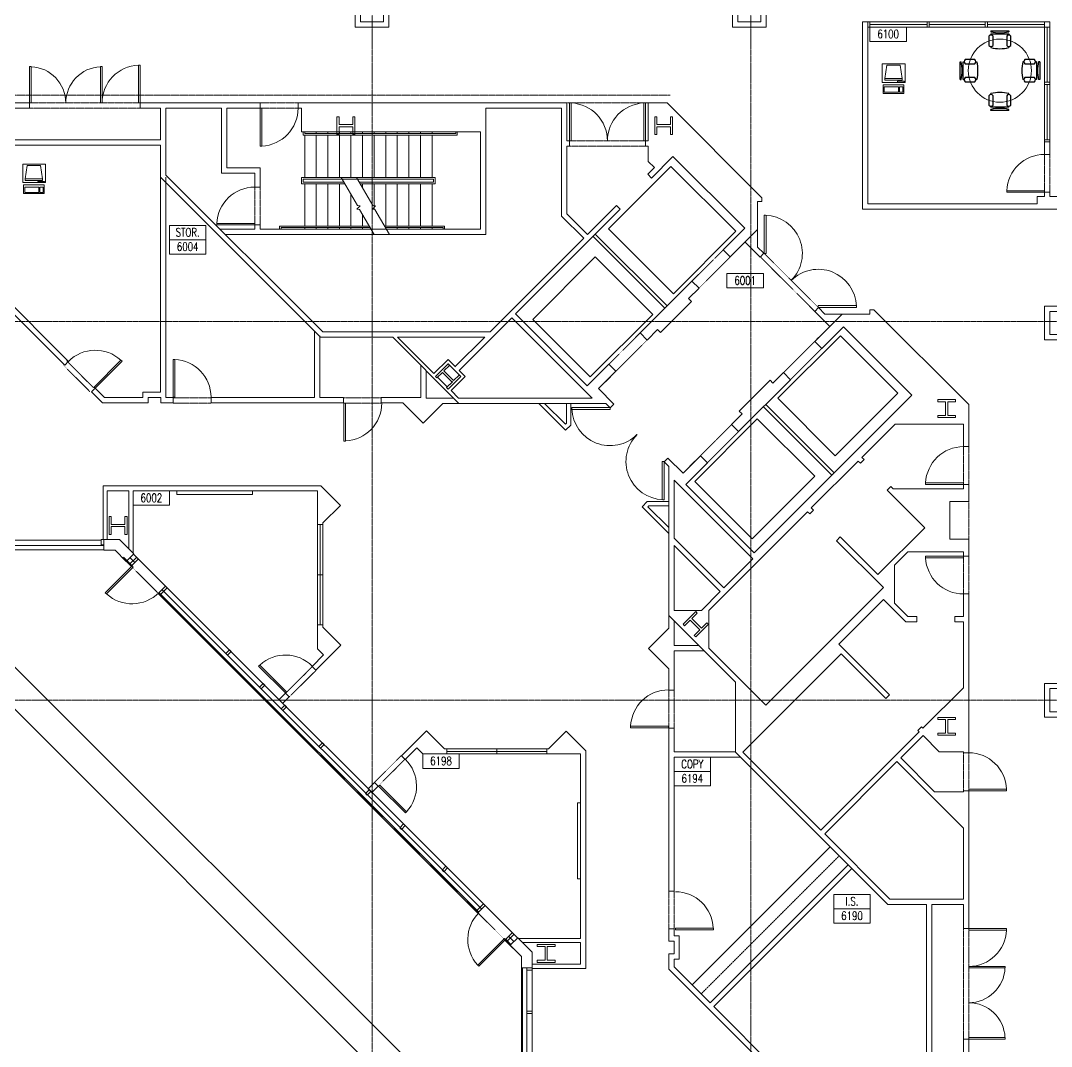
# Model space of a CAD drawing. Header units: inches. Extents: x 736 to 3540, y 736 to 3540.
# Drawn here: x 1970 to 2950, y 1975 to 2950 of the extents above; entities that cross this region are included whole.
import ezdxf
from ezdxf.enums import TextEntityAlignment as Align

# ---------------------------------------------------------------- set-up
doc = ezdxf.new("R2010")
doc.units = ezdxf.units.IN
doc.header["$MEASUREMENT"] = 0
for name, pattern in [('CENTER', [2, 1.25, -0.25, 0.25, -0.25]), ('HIDDEN', [0.375, 0.25, -0.125]), ('HIDDEN2', [0.1875, 0.125, -0.0625])]:
    doc.linetypes.add(name, pattern=pattern)
doc.layers.get('0').update_dxf_attribs({"linetype": 'CONTINUOUS', "lineweight": 18})
for name, color, linetype, lineweight in [('A-FURNITURE-CHAIR', 4, 'CONTINUOUS', 25), ('BUILDING SHELL', 151, 'CONTINUOUS', 18), ('CASEWORK', 4, 'CONTINUOUS', 18), ('CHAIRS', 4, 'CONTINUOUS', 18), ('COLUMNS', 8, 'CONTINUOUS', 18), ('CORE', 8, 'CONTINUOUS', 18), ('CPU', 6, 'CONTINUOUS', 18), ('DOORS', 3, 'CONTINUOUS', 18), ('ELEVATORS', 8, 'CONTINUOUS', 18), ('FURNITURE', 3, 'CONTINUOUS', 18), ('GRIDLN', 9, 'CENTER', 18), ('HEADERS', 5, 'HIDDEN2', 18), ('IDOORE', 2, 'CONTINUOUS', 18), ('IWALLE', 3, 'CONTINUOUS', 18), ('ROOM NUMBERS', 21, 'CONTINUOUS', 18), ('STAIRS', 8, 'CONTINUOUS', 18), ('WALLS', 6, 'CONTINUOUS', 18), ('WINDOWS', 8, 'CONTINUOUS', 18), ('WINDOWS-MULLIONS', 8, 'CONTINUOUS', 18)]:
    doc.layers.add(name, color=color, linetype=linetype, lineweight=lineweight)
doc.styles.add('ATTR', font='romans.shx', dxfattribs={"width": 0.8, "height": 2.52})
doc.styles.add('ROMANS', font='romans', dxfattribs={"width": 0.75, "height": 8})

# ---------------------------------------------------------------- blocks, each defined once
blk = doc.blocks.new('DOOR')
for p, q in [((23.430248, -26.001126), (23.430248, -62.225809)), ((25.177282, -26.001126), (23.430248, -26.001126)), ((25.177282, -62.225809), (25.177282, -26.001126)), ((23.902282, -62.225809), (25.177282, -62.225809))]:
    blk.add_line(p, q)
blk.add_arc((25.177282, -26.001126), 36.224684, 135, 267.984193)
blk = doc.blocks.new('DR-36')
for p, q in [((0, 36), (0, 0)), ((0, 36), (1.5, 36)), ((1.5, 36), (1.5, 0)), ((0, 0), (1.5, 0))]:
    blk.add_line(p, q)
blk.add_arc((0, 0), 36, 0, 87.61406)
blk = doc.blocks.new('DR-69P')
for points in [[(1.5, 0), (0, 0), (0, 34.5), (1.5, 34.5)], [(67.5, 0), (69, 0), (69, 34.5), (67.5, 34.5)]]:
    blk.add_lwpolyline(points, close=True)
for centre, start, end in [((0, 0), 0, 87.51045), ((69, 0), 92.48955, 180)]:
    blk.add_arc(centre, 34.5, start, end)
blk = doc.blocks.new('DR-72P')
for points in [[(1.5, 0), (0, 0), (0, 36), (1.5, 36)], [(70.5, 0), (72, 0), (72, 36), (70.5, 36)]]:
    blk.add_lwpolyline(points, close=True)
for centre, start, end in [((0, 0), 0, 87.61406), ((72, 0), 92.38594, 180)]:
    blk.add_arc(centre, 36, start, end)
blk = doc.blocks.new('RMNUM')
at = {"lineweight": -2}
blk.add_lwpolyline([(-16.33354, 6.674702), (18.388073, 6.674702), (18.388073, -6.982766), (-16.33354, -6.982766), (-16.33354, 6.674702)], dxfattribs=at)
at = {"lineweight": -2, "style": 'ROMANS', "width": 0.75}
blk.add_attdef('NUMBER', text='', height=8, dxfattribs=at).set_placement((1.027267, 0.114097), align=Align.MIDDLE_CENTER)
blk = doc.blocks.new('RECTANG')
for p, q in [((1, 1), (0, 1)), ((0, 1), (0, 0)), ((1, 0), (1, 1)), ((0, 0), (1, 0))]:
    blk.add_line(p, q)
blk = doc.blocks.new('IBMAT', base_point=(61, 306))
for p, q in [((75, 307), (75, 306)), ((81, 307), (75, 307)), ((81, 306), (81, 307))]:
    blk.add_line(p, q)
at = {"xscale": 21, "yscale": 17, "zscale": 21}
blk.add_blockref('RECTANG', (61, 306), dxfattribs=at)
blk = doc.blocks.new('KEYBOARD', base_point=(60, 294))
for p, xscale, yscale, zscale in [((60, 294), 19, 8, 19), ((61, 295), 13, 5, 13), ((75, 295), 3, 5, 3)]:
    blk.add_blockref('RECTANG', p, dxfattribs=dict(xscale=xscale, yscale=yscale, zscale=zscale))
blk = doc.blocks.new('COMPUTER')
for p, q in [((-6.64, 16.23), (-8.5, 3.5)), ((6.08, 16.23), (-6.64, 16.23)), ((8, 3.5), (6.08, 16.23)), ((-8.5, 3.5), (-8.5, 2.04)), ((8, 3.5), (-8.5, 3.5)), ((-8.5, 2.04), (8, 2.04)), ((8, 2.04), (8, 3.5))]:
    blk.add_line(p, q)
at = {"xscale": 1.033846153846154, "yscale": 1.033846153846154, "zscale": 1.033846153846154}
for name, p in [('IBMAT', (-10.86, 0)), ('KEYBOARD', (-10.05, -10.5))]:
    blk.add_blockref(name, p, dxfattribs=at)
blk = doc.blocks.new("20'' Dia Table")
blk.add_circle((0, 0), 10)
at = {"style": 'ATTR', "width": 0.8, "flags": 9}
blk.add_attdef('ESTCODE', (0, 0), '', height=0.00199, dxfattribs=at)
blk = doc.blocks.new('CHAIR 1')
at = {"linetype": 'Continuous'}
for p, q in [((-8.5, 0), (-8.5, -1)), ((-8.5, 0), (8.5, 0)), ((8.5, 0), (8.5, -1)), ((-10.5, -5), (-10.5, -14)), ((-8.5, -3), (-8.5, -4)), ((-8.5, -3), (8.5, -3)), ((-6.5, -14), (-6.5, -5)), ((-2, -3), (-2, -1.9355)), ((2, -1.9576), (2, -3)), ((6.5, -5), (6.5, -14)), ((8.5, -3), (8.5, -4)), ((10.5, -14), (10.5, -5)), ((-8.5, -15), (-8.5, -16)), ((8.5, -15), (8.5, -16))]:
    blk.add_line(p, q, dxfattribs=at)
for centre, radius, start, end in [((-8.5, -6.5), 2.5, 36.8699, 143.1301), ((0, 34.625), 36.625, 256.5803, 283.4197), ((8.5, -6.5), 2.5, 36.8699, 143.1301), ((-8.5, -12.5), 2.5, 216.8699, 323.1301), ((0, 19.625), 36.625, 256.5803, 283.4197), ((8.5, -12.5), 2.5, 216.8699, 323.1301)]:
    blk.add_arc(centre, radius, start, end, dxfattribs=at)
at = {"style": 'ATTR', "width": 0.8, "flags": 9}
blk.add_attdef('ESTCODE', (0, 0), '', height=0.0042, dxfattribs=at)
blk = doc.blocks.new('*U19')
at = {"layer": 'A-FURNITURE-CHAIR', "rotation": 90}
blk.add_blockref('CHAIR 1', (-8.5, 0), dxfattribs=at)
blk = doc.blocks.new('*U20')
at = {"layer": 'CHAIRS', "color": 0, "linetype": 'ByBlock', "lineweight": -2, "transparency": 16777216}
for p, rotation in [((2900.59, 2931.66, 0), 269.9999999999999), ((2929.93, 2902.32, 0), 180), ((2900.59, 2872.98, 0), 89.99999999999994)]:
    blk.add_blockref('*U19', p, dxfattribs=dict(at, rotation=rotation))
blk.add_blockref('*U19', (2871.25, 2902.32, 0), dxfattribs=at)

msp = doc.modelspace()

# ---------------------------------------------------------------- linework, layer by layer
at = {"layer": 'BUILDING SHELL'}
for p, q in [((2049, 2456.63), (2049, 2446.63)), ((2063.9, 2456.63), (2049, 2456.63)), ((2077.53, 2443.01), (2063.9, 2456.63)), ((2059.76, 2446.63), (2049, 2446.63)), ((2070.43, 2435.97), (2059.76, 2446.63)), ((2077.53, 2443.01), (2070.41, 2435.95)), ((2336, 1924), (1924, 2336)), ((2336.02, 1964), (1964, 2336.02)), ((2442.38, 2078.16), (2435.32, 2071.04)), ((2442.38, 2078.16), (2456, 2064.53)), ((2435.34, 2071.06), (2446, 2060.39)), ((2446, 2060.39), (2446, 2049.64)), ((2456, 2064.53), (2456, 2049.64)), ((2456, 2049.64), (2446, 2049.64))]:
    msp.add_line(p, q, dxfattribs=at)
at = {"layer": 'CASEWORK'}
msp.add_line((2608.27, 2033.35), (2739.47, 2164.56), dxfattribs=at)
at = {"layer": 'CASEWORK', "linetype": 'HIDDEN'}
msp.add_line((2616.75, 2024.87), (2747.96, 2156.07), dxfattribs=at)
at = {"layer": 'COLUMNS'}
for p, q in [((2380.84, 2607.03), (2375.53, 2601.73)), ((2376.95, 2600.31), (2376.95, 2600.31))]:
    msp.add_line(p, q, dxfattribs=at)
for points in [[(2285.66, 2858.55), (2287.66, 2858.55), (2287.66, 2841.55), (2285.66, 2841.55), (2285.66, 2849.05), (2272.66, 2849.05), (2272.66, 2841.55), (2270.66, 2841.55), (2270.66, 2858.55), (2272.66, 2858.55), (2272.66, 2851.05), (2285.66, 2851.05)], [(2587.66, 2858.55), (2589.66, 2858.55), (2589.66, 2841.55), (2587.66, 2841.55), (2587.66, 2849.05), (2574.66, 2849.05), (2574.66, 2841.55), (2572.66, 2841.55), (2572.66, 2858.55), (2574.66, 2858.55), (2574.66, 2851.05), (2587.66, 2851.05)], [(2365.63, 2610.21), (2364.22, 2611.62), (2376.24, 2623.64), (2377.65, 2622.23), (2372.35, 2616.93), (2381.54, 2607.73), (2386.85, 2613.04), (2388.26, 2611.62), (2376.24, 2599.6), (2374.83, 2601.02), (2380.13, 2606.32), (2370.94, 2615.51)], [(2858.55, 2587.66), (2858.55, 2589.66), (2841.55, 2589.66), (2841.55, 2587.66), (2849.05, 2587.66), (2849.05, 2574.66), (2841.55, 2574.66), (2841.55, 2572.66), (2858.55, 2572.66), (2858.55, 2574.66), (2851.05, 2574.66), (2851.05, 2587.66)], [(2069.2, 2478.63), (2071.2, 2478.63), (2071.2, 2461.63), (2069.2, 2461.63), (2069.2, 2469.13), (2056.2, 2469.13), (2056.2, 2461.63), (2054.2, 2461.63), (2054.2, 2478.63), (2056.2, 2478.63), (2056.2, 2471.13), (2069.2, 2471.13)], [(2610.21, 2365.63), (2611.62, 2364.22), (2623.64, 2376.24), (2622.23, 2377.65), (2616.93, 2372.35), (2607.73, 2381.54), (2613.04, 2386.85), (2611.62, 2388.26), (2599.6, 2376.24), (2601.02, 2374.83), (2606.32, 2380.13), (2615.51, 2370.94)], [(2858.55, 2285.66), (2858.55, 2287.66), (2841.55, 2287.66), (2841.55, 2285.66), (2849.05, 2285.66), (2849.05, 2272.66), (2841.55, 2272.66), (2841.55, 2270.66), (2858.55, 2270.66), (2858.55, 2272.66), (2851.05, 2272.66), (2851.05, 2285.66)], [(2478, 2069.83), (2478, 2071.83), (2461, 2071.83), (2461, 2069.83), (2468.5, 2069.83), (2468.5, 2056.83), (2461, 2056.83), (2461, 2054.83), (2478, 2054.83), (2478, 2056.83), (2470.5, 2056.83), (2470.5, 2069.83)]]:
    msp.add_lwpolyline(points, close=True, dxfattribs=at)
at = {"layer": 'CORE'}
for p, q in [((1978.5, 2871.61), (1954, 2871.61)), ((1978.5, 2871.61), (1978.5, 2866.61)), ((2108, 2871.61), (2083.5, 2871.61)), ((2083.5, 2871.61), (2083.5, 2866.61)), ((2197.75, 2871.61), (2108, 2871.61)), ((2197.75, 2866.61), (2197.75, 2871.61)), ((2489.01, 2871.61), (2233.75, 2871.61)), ((2233.75, 2866.61), (2233.75, 2871.61)), ((2489.01, 2871.61), (2489.01, 2835.61)), ((2584.33, 2871.61), (2566.39, 2871.61)), ((2566.39, 2871.61), (2566.39, 2835.61)), ((2674.39, 2781.55), (2584.33, 2871.61)), ((1978.5, 2866.61), (1959, 2866.61)), ((2103, 2866.61), (2083.5, 2866.61)), ((2103, 2866.61), (2103, 2836.61)), ((2161, 2866.61), (2108, 2866.61)), ((2108, 2866.61), (2108, 2803.11)), ((2161, 2866.61), (2161, 2805)), ((2166, 2866.61), (2166, 2810)), ((2197.75, 2866.61), (2166, 2866.61)), ((2237, 2866.61), (2233.75, 2866.61)), ((2237, 2866.61), (2237, 2844)), ((2412.01, 2866.61), (2412.01, 2746.61)), ((2484.01, 2866.61), (2412.01, 2866.61)), ((2484.01, 2866.61), (2484.01, 2764.03)), ((2407.01, 2844), (2237, 2844)), ((2407.01, 2844), (2407.01, 2751.61)), ((2103, 2831.61), (1954, 2831.61)), ((2103, 2836.61), (1959, 2836.61)), ((2103, 2831.61), (2103, 2801.04)), ((2491.7, 2835.61), (2489.01, 2835.61)), ((2491.7, 2835.61), (2491.7, 2830.61)), ((2566.39, 2835.61), (2563.7, 2835.61)), ((2563.7, 2835.61), (2563.7, 2830.61)), ((2489.01, 2830.61), (2489.01, 2766.1)), ((2491.7, 2830.61), (2489.01, 2830.61)), ((2566.39, 2830.61), (2563.7, 2830.61)), ((2566.39, 2830.61), (2566.39, 2816)), ((2566.39, 2816), (2572.28, 2810.11)), ((2569.47, 2800.24), (2589.96, 2820.72)), ((2589.96, 2820.72), (2658.19, 2752.48)), ((2257.11, 2654), (2108, 2803.11)), ((2192.53, 2805), (2161, 2805)), ((2197.53, 2810), (2166, 2810)), ((2192.53, 2805), (2192.53, 2791.61)), ((2197.53, 2791.61), (2197.53, 2810)), ((2565.94, 2803.77), (2572.28, 2810.11)), ((2569.47, 2800.24), (2565.94, 2803.77)), ((2255.04, 2649), (2103, 2801.04)), ((2192.53, 2791.61), (2197.53, 2791.61)), ((2508.64, 2746.47), (2536.24, 2774.07)), ((2539.77, 2770.54), (2536.24, 2774.07)), ((2670.39, 2777.89), (2674.39, 2777.89)), ((2670.39, 2777.89), (2670.39, 2734.69)), ((2674.39, 2781.55), (2674.39, 2777.89)), ((2440.29, 2671.05), (2539.77, 2770.54)), ((2484.01, 2764.03), (2505.11, 2742.94)), ((2489.01, 2766.1), (2508.64, 2746.47)), ((2192.53, 2751.61), (2192.53, 2755.61)), ((2192.53, 2755.61), (2197.53, 2755.61)), ((2197.53, 2755.61), (2197.53, 2751.61)), ((2637.71, 2732), (2658.19, 2752.48)), ((2192.53, 2751.61), (2159.5, 2751.61)), ((2412.01, 2746.61), (2164.5, 2746.61)), ((2407.01, 2751.61), (2197.53, 2751.61)), ((2416.17, 2654), (2505.11, 2742.94)), ((2644.43, 2725.28), (2670.39, 2751.25)), ((2658.58, 2739.43), (2672.83, 2725.18)), ((2670.39, 2734.69), (2676.37, 2728.72)), ((2637.71, 2732), (2644.43, 2725.28)), ((2672.83, 2725.18), (2676.37, 2728.72)), ((2558.7, 2652.99), (2608.01, 2702.3)), ((2604.74, 2685.6), (2614.73, 2695.58)), ((2608.01, 2702.3), (2614.73, 2695.58)), ((2604.74, 2685.6), (2607.57, 2682.77)), ((2578.23, 2653.43), (2607.57, 2682.77)), ((2724.67, 2673.54), (2728.21, 2677.08)), ((2734.29, 2671), (2728.21, 2677.08)), ((2776.94, 2671), (2776.94, 2675)), ((2780.94, 2675), (2776.94, 2675)), ((2871, 2584.94), (2780.94, 2675)), ((2386.68, 2617.45), (2436.75, 2667.51)), ((2436.75, 2667.51), (2513.26, 2591)), ((2440.29, 2671.05), (2508.52, 2602.81)), ((2738.93, 2659.29), (2724.67, 2673.54)), ((2724.67, 2645.04), (2750.64, 2671)), ((2776.94, 2671), (2734.29, 2671)), ((2565.42, 2646.27), (2575.4, 2656.26)), ((2575.4, 2656.26), (2578.23, 2653.43)), ((2731.39, 2638.32), (2751.87, 2658.8)), ((2816.93, 2593.75), (2751.87, 2658.8)), ((2323.7, 2649), (2255.04, 2649)), ((2416.17, 2654), (2257.11, 2654)), ((2323.7, 2649), (2386.62, 2586)), ((2411.17, 2649), (2328.31, 2649)), ((2328.31, 2649), (2362.82, 2614.45)), ((2383.14, 2620.98), (2411.17, 2649)), ((2558.7, 2652.99), (2565.42, 2646.27)), ((2724.67, 2645.04), (2728.21, 2648.57)), ((2731.39, 2638.32), (2724.67, 2645.04)), ((2376.24, 2627.89), (2362.82, 2614.45)), ((2376.24, 2627.89), (2383.15, 2620.97)), ((2376.24, 2623.64), (2388.26, 2611.62)), ((2376.95, 2624.35), (2376.95, 2624.35)), ((2386.68, 2617.45), (2392.5, 2611.62)), ((2508.52, 2602.81), (2529, 2623.29)), ((2508.52, 2602.81), (2529, 2623.29)), ((2519.28, 2600.13), (2535.72, 2616.57)), ((2525.73, 2606.59), (2535.72, 2616.57)), ((2529, 2623.29), (2535.72, 2616.57)), ((2529, 2623.29), (2535.72, 2616.57)), ((2684.99, 2605.35), (2694.97, 2615.34)), ((2701.69, 2608.62), (2694.97, 2615.34)), ((2366.34, 2610.92), (2373.25, 2604.01)), ((2392.5, 2611.62), (2379.06, 2598.19)), ((2652.38, 2559.31), (2701.69, 2608.62)), ((2652.82, 2578.84), (2682.16, 2608.18)), ((2684.99, 2605.35), (2682.16, 2608.18)), ((2373.25, 2604.01), (2375.53, 2601.72)), ((2379.06, 2598.19), (2386.24, 2591)), ((2519.28, 2600.13), (2533.84, 2585.46)), ((2386.24, 2591), (2513.26, 2591)), ((2386.62, 2586), (2526.28, 2586)), ((2487.82, 2560.54), (2462.36, 2586)), ((2487.82, 2560.54), (2462.36, 2586)), ((2487.82, 2566.2), (2468.02, 2586)), ((2488.77, 2567.15), (2488.77, 2586)), ((2492.77, 2565.49), (2492.77, 2586)), ((2526.28, 2586), (2530.3, 2581.92)), ((2667.26, 2444.08), (2816.93, 2593.75)), ((2530.3, 2581.92), (2533.84, 2585.46)), ((2655.65, 2576.01), (2652.82, 2578.84)), ((2871, 2584.94), (2871, 2544.95)), ((2488.77, 2567.15), (2487.82, 2566.2)), ((2645.66, 2566.03), (2655.65, 2576.01)), ((2769.49, 2534.76), (2801.13, 2566.4)), ((2801.13, 2566.4), (2866, 2566.4)), ((2866, 2566.4), (2866, 2544.95)), ((2492.77, 2565.49), (2487.82, 2560.54)), ((2652.38, 2559.31), (2645.66, 2566.03)), ((2866, 2544.95), (2871, 2544.95)), ((2586, 2526.12), (2581.57, 2530.46)), ((2581.6, 2530.4), (2585.14, 2533.94)), ((2599.52, 2519.89), (2585.07, 2534.03)), ((2599.52, 2519.89), (2615.96, 2536.33)), ((2602.2, 2509.13), (2622.68, 2529.61)), ((2602.2, 2509.13), (2622.68, 2529.61)), ((2605.98, 2526.34), (2615.96, 2536.33)), ((2622.68, 2529.61), (2615.96, 2536.33)), ((2622.68, 2529.61), (2615.96, 2536.33)), ((2721.41, 2486.68), (2765.96, 2531.23)), ((2768.08, 2529.11), (2765.96, 2531.23)), ((2768.08, 2529.11), (2771.61, 2532.64)), ((2771.61, 2532.64), (2769.49, 2534.76)), ((2586, 2468.02), (2586, 2526.12)), ((2591, 2458.11), (2591, 2513.26)), ((2665.97, 2438.29), (2591, 2513.26)), ((2667.26, 2444.08), (2602.2, 2509.13)), ((2866, 2508.95), (2871, 2508.95)), ((2866, 2508.95), (2866, 2504.95)), ((2871, 2508.95), (2871, 2492.95)), ((2793.53, 2503.65), (2797.07, 2507.18)), ((2829.22, 2467.96), (2793.53, 2503.65)), ((2799.31, 2504.95), (2797.07, 2507.18)), ((2799.31, 2504.95), (2866, 2504.95)), ((2565.49, 2492.77), (2560.54, 2487.82)), ((2565.49, 2492.77), (2586, 2492.77)), ((2567.15, 2488.77), (2566.2, 2487.82)), ((2567.15, 2488.77), (2586, 2488.77)), ((2853, 2492.95), (2853, 2456.95)), ((2853, 2492.95), (2871, 2492.95)), ((2586, 2462.36), (2560.54, 2487.82)), ((2586, 2462.36), (2560.54, 2487.82)), ((2586, 2468.02), (2566.2, 2487.82)), ((2586, 2384.5), (2586, 2483.72)), ((2624.07, 2389.34), (2717.87, 2483.14)), ((2719.99, 2481.02), (2717.87, 2483.14)), ((2719.99, 2481.02), (2723.53, 2484.56)), ((2723.53, 2484.56), (2721.41, 2486.68)), ((2586, 2455.45), (2586, 2462.36)), ((2745.45, 2455.57), (2748.99, 2459.1)), ((2784.68, 2423.41), (2748.99, 2459.1)), ((2829.22, 2467.96), (2784.68, 2423.41)), ((2638.39, 2410.71), (2591, 2458.11)), ((2634.86, 2407.18), (2591, 2451.04)), ((2591, 2389.34), (2591, 2451.04)), ((2790, 2411.02), (2745.45, 2455.57)), ((2853, 2456.95), (2871, 2456.95)), ((2871, 2456.95), (2871, 2440.95)), ((2586, 2384.5), (2586, 2448.38)), ((2813.28, 2444.95), (2800.55, 2432.22)), ((2813.28, 2444.95), (2866, 2444.95)), ((2866, 2444.95), (2866, 2440.95)), ((2866, 2440.95), (2871, 2440.95)), ((2638.39, 2410.71), (2665.97, 2438.29)), ((2800.55, 2396.22), (2800.55, 2432.22)), ((2678.28, 2299.3), (2790, 2411.02)), ((2617.02, 2389.34), (2634.86, 2407.18)), ((2866, 2404.95), (2871, 2404.95)), ((2866, 2404.95), (2866, 2383.49)), ((2871, 2404.95), (2871, 2254)), ((2747.57, 2357.28), (2790, 2399.7)), ((2811.21, 2378.49), (2790, 2399.7)), ((2813.28, 2383.49), (2800.55, 2396.22)), ((2649.28, 2321.22), (2586, 2384.5)), ((2617.02, 2389.34), (2591, 2389.34)), ((2624.07, 2353.5), (2624.07, 2389.34)), ((2813.28, 2383.49), (2821.64, 2383.49)), ((2821.64, 2383.49), (2821.64, 2378.49)), ((2857.64, 2383.49), (2857.64, 2378.49)), ((2857.64, 2383.49), (2866, 2383.49)), ((2811.21, 2378.49), (2821.64, 2378.49)), ((2857.64, 2378.49), (2866, 2378.49)), ((2866, 2378.49), (2866, 2315.9)), ((2678.28, 2299.3), (2624.07, 2353.5)), ((2795.66, 2309.19), (2747.57, 2357.28)), ((2656.36, 2254.75), (2749.69, 2348.09)), ((2792.12, 2305.66), (2749.69, 2348.09)), ((2649.28, 2261.82), (2649.28, 2321.22)), ((2649.28, 2321.22), (2649.28, 2254.75)), ((2827.48, 2277.38), (2866, 2315.9)), ((2792.12, 2305.66), (2795.66, 2309.19)), ((2730.6, 2180.5), (2823.94, 2273.84)), ((2822.53, 2275.25), (2826.06, 2278.79)), ((2823.94, 2273.84), (2822.53, 2275.25)), ((2827.48, 2277.38), (2826.06, 2278.79)), ((2806.37, 2249.2), (2827.59, 2270.41)), ((2827.59, 2270.41), (2843, 2255)), ((2794.03, 2110), (2649.28, 2254.75)), ((2730.6, 2180.5), (2656.36, 2254.75)), ((2866, 2255), (2843, 2255)), ((2866, 2255), (2866, 2254)), ((2871, 2254), (2866, 2254)), ((2734.14, 2176.97), (2802.84, 2245.67)), ((2802.84, 2245.67), (2866, 2182.5)), ((2806.37, 2249.2), (2838.57, 2217)), ((2866, 2217), (2838.57, 2217)), ((2866, 2218), (2866, 2217)), ((2871, 2218), (2866, 2218)), ((2871, 2218), (2871, 2087)), ((2796.1, 2115), (2734.14, 2176.97)), ((2866, 2182.5), (2866, 2115)), ((2831, 2110), (2794.03, 2110)), ((2866, 2115), (2796.1, 2115)), ((2831, 2110), (2831, 1954)), ((2836, 2110), (2836, 1959)), ((2866, 2110), (2836, 2110)), ((2866, 2110), (2866, 2087)), ((2871, 2087), (2866, 2087)), ((2866, 1982), (2866, 1959)), ((2871, 1982), (2866, 1982)), ((2871, 1982), (2871, 1954))]:
    msp.add_line(p, q, dxfattribs=at)
at = {"layer": 'ELEVATORS'}
for p, q in [((2582.29, 2676.58), (2514.06, 2744.82)), ((2584.42, 2678.71), (2516.18, 2746.94)), ((2675.97, 2582.9), (2741.03, 2517.85)), ((2678.1, 2585.03), (2743.15, 2519.97))]:
    msp.add_line(p, q, dxfattribs=at)
for points in [[(2528.67, 2751.9), (2590.31, 2690.26), (2649.71, 2749.66), (2588.07, 2811.29)], [(2456.78, 2665.86), (2516.18, 2725.26), (2570.75, 2670.69), (2511.35, 2611.3)], [(2744.22, 2536.36), (2689.65, 2590.92), (2749.05, 2650.32), (2803.61, 2595.75)], [(2665.25, 2457.39), (2724.65, 2516.79), (2670.08, 2571.36), (2610.69, 2511.96)]]:
    msp.add_lwpolyline(points, close=True, dxfattribs=at)
at = {"layer": 'GRIDLN'}
for p, q in [((2304, 3492), (2304, 736)), ((2664, 3492), (2664, 736)), ((3492, 2664), (736, 2664)), ((3492, 2304), (736, 2304))]:
    msp.add_line(p, q, dxfattribs=at)
at = {"layer": 'HEADERS'}
for p, q in [((2775.09, 2948.7), (2948.09, 2948.7)), ((2775.09, 2943.7), (2775.09, 2948.7)), ((2948.09, 2948.7), (2948.09, 2834.7)), ((2777.09, 2943.7), (2775.09, 2943.7)), ((2943.09, 2943.7), (2777.09, 2943.7)), ((2943.09, 2834.7), (2943.09, 2943.7)), ((2587.43, 2879.11), (1898.5, 2879.11)), ((2083.5, 2871.61), (1978.5, 2871.61)), ((2233.75, 2871.61), (2197.75, 2871.61)), ((2566.39, 2871.61), (2489.01, 2871.61)), ((1978.5, 2866.61), (2083.5, 2866.61)), ((2233.75, 2866.61), (2197.75, 2866.61)), ((2491.7, 2835.61), (2563.7, 2835.61)), ((2563.7, 2830.61), (2491.7, 2830.61)), ((2943.09, 2822.7), (2943.09, 2786.7)), ((2948.09, 2822.7), (2943.09, 2822.7)), ((2948.09, 2786.7), (2948.09, 2822.7)), ((2192.53, 2791.61), (2192.53, 2755.61)), ((2197.53, 2791.61), (2197.53, 2755.61)), ((2943.09, 2786.7), (2948.09, 2786.7)), ((2608.01, 2702.3), (2637.71, 2732)), ((2614.73, 2695.58), (2644.43, 2725.28)), ((2724.68, 2673.54), (2672.94, 2725.28)), ((2728.21, 2677.08), (2676.47, 2728.82)), ((2558.7, 2652.99), (2529, 2623.29)), ((2565.42, 2646.27), (2535.72, 2616.57)), ((2724.67, 2645.04), (2694.97, 2615.34)), ((2731.39, 2638.32), (2701.69, 2608.62)), ((2039.27, 2600.97), (2013.81, 2626.43)), ((2035.73, 2597.44), (2010.28, 2622.89)), ((2150.76, 2591.4), (2114.76, 2591.4)), ((2150.76, 2586.4), (2114.76, 2586.4)), ((2312.72, 2591.4), (2276.72, 2591.4)), ((2312.72, 2586.4), (2276.72, 2586.4)), ((2615.96, 2536.33), (2645.66, 2566.03)), ((2622.68, 2529.61), (2652.38, 2559.31)), ((2866, 2508.95), (2866, 2544.95)), ((2871, 2544.95), (2871, 2508.95)), ((2871, 2456.95), (2871, 2492.95)), ((2866, 2440.95), (2866, 2404.95)), ((2871, 2404.95), (2871, 2440.95)), ((2069.9, 2436.58), (2434.69, 2071.79)), ((2221.71, 2310.49), (2247.23, 2335.88)), ((2225.24, 2306.95), (2250.76, 2332.34)), ((2585.99, 2313.38), (2586, 2277.38)), ((2590.99, 2313.38), (2591, 2277.38)), ((2866, 2218), (2866, 2254)), ((2871, 2218), (2871, 2254)), ((2306.32, 2225.87), (2331.71, 2251.39)), ((2309.86, 2222.34), (2335.25, 2247.86)), ((2586.06, 2122.81), (2586.07, 2086.81)), ((2591.06, 2122.81), (2591.07, 2086.81)), ((2866, 2087), (2866, 1982)), ((2871, 2087), (2871, 1982))]:
    msp.add_line(p, q, dxfattribs=at)
at = {"layer": 'IWALLE'}
for p, q in [((2871, 2584.94), (2780.94, 2675)), ((2395.19, 2591), (2478.12, 2591))]:
    msp.add_line(p, q, dxfattribs=at)
at = {"layer": 'STAIRS'}
for p, q in [((2238.5, 2844), (2238.5, 2841)), ((2385, 2841), (2238.5, 2841)), ((2240, 2844), (2240, 2842.5)), ((2383.5, 2842.5), (2240, 2842.5)), ((2240, 2841), (2240, 2800.81)), ((2251, 2844), (2251, 2842.5)), ((2251, 2841), (2251, 2800.81)), ((2262, 2844), (2262, 2842.5)), ((2262, 2841), (2262, 2800.81)), ((2273, 2844), (2273, 2842.5)), ((2273, 2841), (2273, 2800.81)), ((2284, 2844), (2284, 2842.5)), ((2284, 2841), (2284, 2800.81)), ((2295, 2844), (2295, 2842.5)), ((2295, 2841), (2295, 2800.81)), ((2306, 2844), (2306, 2842.5)), ((2306, 2841), (2306, 2800.81)), ((2317, 2844), (2317, 2842.5)), ((2317, 2841), (2317, 2800.81)), ((2328, 2844), (2328, 2842.5)), ((2328, 2841), (2328, 2800.81)), ((2339, 2844), (2339, 2842.5)), ((2339, 2841), (2339, 2800.81)), ((2350, 2844), (2350, 2842.5)), ((2350, 2841), (2350, 2800.81)), ((2361, 2844), (2361, 2842.5)), ((2361, 2841), (2361, 2800.81)), ((2383.5, 2844), (2383.5, 2842.5)), ((2385, 2844), (2385, 2841)), ((2364, 2800.81), (2237, 2800.81)), ((2237, 2800.81), (2237, 2794.81)), ((2278.1, 2794.81), (2237, 2794.81)), ((2362.5, 2799.31), (2238.5, 2799.31)), ((2238.5, 2799.31), (2238.5, 2796.31)), ((2277.24, 2796.31), (2238.5, 2796.31)), ((2240, 2754.61), (2240, 2794.81)), ((2251, 2754.61), (2251, 2794.81)), ((2262, 2754.61), (2262, 2794.81)), ((2273, 2754.61), (2273, 2794.81)), ((2362.5, 2796.31), (2291.87, 2796.31)), ((2364, 2794.81), (2292.74, 2794.81)), ((2295, 2790.89), (2295, 2794.81)), ((2306, 2770.58), (2306, 2794.81)), ((2317, 2754.61), (2317, 2794.81)), ((2328, 2754.61), (2328, 2794.81)), ((2339, 2754.61), (2339, 2794.81)), ((2350, 2754.61), (2350, 2794.81)), ((2361, 2754.61), (2361, 2794.81)), ((2362.5, 2799.31), (2362.5, 2796.31)), ((2364, 2800.81), (2364, 2794.81)), ((2284, 2754.61), (2284, 2784.59)), ((2295, 2754.61), (2295, 2765.54)), ((2301.31, 2754.61), (2216, 2754.61)), ((2216, 2751.61), (2216, 2754.61)), ((2302.17, 2753.11), (2217.5, 2753.11)), ((2217.5, 2751.61), (2217.5, 2753.11)), ((2240, 2751.61), (2240, 2753.11)), ((2251, 2751.61), (2251, 2753.11)), ((2262, 2751.61), (2262, 2753.11)), ((2273, 2751.61), (2273, 2753.11)), ((2284, 2751.61), (2284, 2753.11)), ((2295, 2751.61), (2295, 2753.11)), ((2373, 2754.61), (2315.95, 2754.61)), ((2371.5, 2753.11), (2316.81, 2753.11)), ((2317, 2751.61), (2317, 2753.11)), ((2328, 2751.61), (2328, 2753.11)), ((2339, 2751.61), (2339, 2753.11)), ((2350, 2751.61), (2350, 2753.11)), ((2361, 2751.61), (2361, 2753.11)), ((2371.5, 2751.61), (2371.5, 2753.11)), ((2373, 2751.61), (2373, 2754.61))]:
    msp.add_line(p, q, dxfattribs=at)
for points in [[(2305.93, 2746.61), (2292.15, 2770.48), (2289.65, 2770.81), (2292.58, 2773.73), (2290.08, 2774.06), (2274.64, 2800.81)], [(2320.57, 2746.61), (2306.79, 2770.48), (2304.29, 2770.81), (2307.21, 2773.73), (2304.72, 2774.06), (2289.28, 2800.81)]]:
    msp.add_lwpolyline(points, dxfattribs=at)
at = {"layer": 'WALLS'}
for p, q in [((2770.09, 2948.7), (2770.09, 2770.7)), ((2775.09, 2948.7), (2770.09, 2948.7)), ((2948.09, 2948.7), (2775.09, 2948.7)), ((2775.09, 2948.7), (2775.09, 2775.7)), ((2948.09, 2948.7), (2948.09, 2834.7)), ((2943.09, 2943.7), (2775.09, 2943.7)), ((2943.09, 2943.7), (2943.09, 2834.7)), ((2943.09, 2822.7), (2943.09, 2834.7)), ((2943.09, 2822.7), (2943.09, 2834.7)), ((2948.09, 2834.7), (2948.09, 2822.7)), ((2948.09, 2834.7), (2948.09, 2822.7)), ((2943.09, 2822.7), (2948.09, 2822.7)), ((2103, 2801.04), (2103, 2596.61)), ((2108, 2801.04), (2108, 2591.61)), ((2936.09, 2782.7), (2936.09, 2775.7)), ((2936.09, 2782.7), (2943.09, 2782.7)), ((2943.09, 2786.7), (2943.09, 2782.7)), ((2943.09, 2786.7), (2948.09, 2786.7)), ((2948.09, 2786.7), (2948.09, 2782.7)), ((2948.09, 2782.7), (2960.09, 2782.7)), ((2936.09, 2775.7), (2775.09, 2775.7)), ((2960.09, 2770.7), (2770.09, 2770.7)), ((1905.39, 2729.02), (2011.93, 2622.48)), ((1910.39, 2731.09), (2015.48, 2626)), ((2249.31, 2591.61), (2249.31, 2654.73)), ((2254.31, 2591.61), (2254.31, 2650.2)), ((2015.6, 2626.13), (2011.93, 2622.48)), ((2350.31, 2591.61), (2350.31, 2622.36)), ((2355.31, 2591.08), (2355.31, 2617.35)), ((2040.97, 2600.59), (2037.38, 2597.02)), ((2037.38, 2597.02), (2047.8, 2586.61)), ((2040.93, 2600.55), (2049.87, 2591.61)), ((2086.25, 2596.61), (2103, 2596.61)), ((2086.25, 2591.61), (2086.25, 2596.61)), ((2047.81, 2586.61), (2091.25, 2586.61)), ((2049.88, 2591.61), (2086.25, 2591.61)), ((2091.25, 2586.49), (2091.25, 2591.61)), ((2091.25, 2591.61), (2103.25, 2591.61)), ((2103.25, 2586.49), (2103.25, 2591.61)), ((2103.25, 2586.61), (2114.88, 2586.61)), ((2108, 2591.61), (2114.88, 2591.61)), ((2114.88, 2591.82), (2114.88, 2586.61)), ((2150.98, 2591.82), (2150.98, 2586.61)), ((2150.98, 2591.61), (2249.31, 2591.61)), ((2150.98, 2586.61), (2276.77, 2586.61)), ((2254.31, 2591.61), (2276.77, 2591.61)), ((2276.77, 2586.31), (2276.77, 2591.61)), ((2312.77, 2586.31), (2312.77, 2591.61)), ((2312.77, 2591.61), (2350.31, 2591.61)), ((2312.77, 2586.61), (2333.28, 2586.61)), ((2333.28, 2586.61), (2352.5, 2567.39)), ((2352.5, 2567.39), (2371.19, 2586.08)), ((2355.31, 2591.08), (2381.55, 2591.08)), ((2386.54, 2586.08), (2371.19, 2586.08)), ((2048.39, 2456.63), (2048.39, 2507.85)), ((2048.39, 2507.85), (2255.31, 2507.85)), ((2255.31, 2507.85), (2273.98, 2489.18)), ((2052.39, 2456.63), (2052.39, 2502.85)), ((2052.39, 2502.85), (2072.97, 2502.85)), ((2072.97, 2447.57), (2072.97, 2502.85)), ((2076.97, 2443.57), (2076.97, 2502.85)), ((2076.97, 2502.85), (2252.25, 2502.85)), ((2118.42, 2502.58), (2118.42, 2499.58)), ((2190.42, 2499.58), (2118.42, 2499.58)), ((2190.42, 2502.58), (2190.42, 2499.58)), ((2252.25, 2502.85), (2252.25, 2352.85)), ((2257.25, 2472.44), (2273.98, 2489.18)), ((2257.25, 2472.44), (2257.25, 2373.37)), ((1598, 2456), (2046.73, 2456)), ((2077.38, 2442.86), (2442.17, 2078.07)), ((2586, 2384.5), (2586, 2372.38)), ((2257.25, 2373.37), (2274.21, 2356.34)), ((2566.76, 2353.13), (2586, 2372.38)), ((2591, 2355.92), (2591, 2379.5)), ((2274.21, 2356.34), (2250.58, 2332.59)), ((2252.25, 2352.85), (2257.98, 2347.12)), ((2586, 2333.89), (2566.76, 2353.13)), ((2591, 2355.92), (2614.58, 2355.92)), ((2591, 2313.38), (2591, 2350.92)), ((2591, 2350.92), (2619.58, 2350.92)), ((2257.98, 2347.12), (2247.01, 2336.1)), ((2246.89, 2336.22), (2250.58, 2332.59)), ((2586, 2313.38), (2586, 2333.89)), ((2585.7, 2313.38), (2591, 2313.38)), ((2221.5, 2310.44), (2215.67, 2304.58)), ((2225.19, 2307.07), (2219.2, 2301.05)), ((2221.64, 2310.56), (2225.19, 2307.07)), ((2355.71, 2274.84), (2331.96, 2251.21)), ((2372.74, 2257.88), (2355.71, 2274.84)), ((2370.86, 2259.75), (2355.71, 2274.84)), ((2471.81, 2257.88), (2488.55, 2274.61)), ((2507.22, 2255.94), (2488.55, 2274.61)), ((2585.7, 2277.38), (2591, 2277.38)), ((2586, 2122.61), (2586, 2277.38)), ((2591, 2254.92), (2591, 2277.38)), ((2346.49, 2258.61), (2335.47, 2247.65)), ((2352.22, 2252.88), (2346.49, 2258.61)), ((2502.22, 2252.88), (2352.22, 2252.88)), ((2471.81, 2257.88), (2372.74, 2257.88)), ((2502.22, 2077.6), (2502.22, 2252.88)), ((2507.22, 2049.02), (2507.22, 2255.94)), ((2591, 2254.92), (2649.59, 2254.92)), ((2335.59, 2247.53), (2331.96, 2251.21)), ((2591, 2122.61), (2591, 2249.92)), ((2591, 2249.92), (2654.12, 2249.92)), ((2306.28, 2225.73), (2300.32, 2219.75)), ((2306.28, 2225.73), (2309.84, 2222.24)), ((2303.89, 2216.31), (2300.41, 2219.86)), ((2309.84, 2222.24), (2303.85, 2216.22)), ((2499.22, 2134.34), (2499.22, 2206.34)), ((2502.22, 2206.34), (2499.22, 2206.34)), ((2625.17, 2016.31), (2756.44, 2147.59)), ((2628.7, 2012.78), (2759.98, 2144.05)), ((2502.22, 2134.34), (2499.22, 2134.34)), ((2591.21, 2122.61), (2586, 2122.61)), ((2586, 2074.97), (2586, 2086.61)), ((2591.21, 2086.61), (2586, 2086.61)), ((2591, 2079.97), (2591, 2086.61)), ((2442.94, 2077.6), (2502.22, 2077.6)), ((2591, 2079.97), (2596, 2079.97)), ((2596, 2057.97), (2596, 2079.97)), ((2446.94, 2073.6), (2502.22, 2073.6)), ((2502.22, 2053.02), (2502.22, 2073.6)), ((2585.88, 2074.97), (2591, 2074.97)), ((2591, 2062.97), (2591, 2074.97)), ((2585.88, 2062.97), (2591, 2062.97)), ((2586, 2048.42), (2586, 2062.97)), ((2591, 2050.49), (2591, 2057.97)), ((2591, 2057.97), (2596, 2057.97)), ((2456, 2053.02), (2502.22, 2053.02)), ((2456, 2049.02), (2507.22, 2049.02)), ((2456, 1598), (2456, 2047.36)), ((2728.41, 1906), (2586, 2048.41)), ((2625.17, 2016.31), (2591, 2050.48)), ((2730.48, 1911), (2628.7, 2012.78))]:
    msp.add_line(p, q, dxfattribs=at)
for points in [[(2319.92, 2970.61), (2287.92, 2970.61), (2288, 2943.61), (2320, 2943.61)], [(2678.52, 2970.61), (2646.52, 2970.61), (2646.52, 2943.61), (2678.52, 2943.61)], [(2315, 2965.61), (2293, 2965.61), (2293, 2948.61), (2315, 2948.61)], [(2673.52, 2965.61), (2651.52, 2965.61), (2651.52, 2948.61), (2673.52, 2948.61)], [(2970, 2678.52), (2970, 2646.52), (2943, 2646.52), (2943, 2678.52)], [(2965, 2673.52), (2965, 2651.52), (2948, 2651.52), (2948, 2673.52)], [(2970, 2320), (2970, 2288), (2943, 2288), (2943, 2320)], [(2965, 2315), (2965, 2293), (2948, 2293), (2948, 2315)]]:
    msp.add_lwpolyline(points, close=True, dxfattribs=at)
at = {"layer": 'WINDOWS'}
for p, q in [((2777.09, 2943.7), (2777.09, 2948.7)), ((2831.42, 2943.7), (2831.42, 2948.7)), ((2833.42, 2943.7), (2833.42, 2948.7)), ((2886.76, 2943.7), (2886.76, 2948.7)), ((2888.76, 2943.7), (2888.76, 2948.7)), ((2943.09, 2943.7), (2943.09, 2948.7)), ((2831.42, 2946.2), (2777.09, 2946.2)), ((2886.76, 2946.2), (2833.42, 2946.2)), ((2943.09, 2946.2), (2888.76, 2946.2)), ((2943.09, 2943.7), (2948.09, 2943.7)), ((2945.59, 2943.7), (2945.59, 2891.2)), ((2943.09, 2891.2), (2948.09, 2891.2)), ((2943.09, 2889.2), (2948.09, 2889.2)), ((2945.59, 2889.2), (2945.59, 2836.7)), ((2943.09, 2836.7), (2948.09, 2836.7)), ((2943.09, 2834.7), (2948.09, 2834.7)), ((2943.09, 2834.7), (2948.09, 2834.7)), ((2948.09, 2834.7), (2943.09, 2834.7)), ((2948.09, 2834.7), (2943.09, 2834.7)), ((1598, 2451), (2049, 2451)), ((1598, 2447), (2049, 2447)), ((2075.02, 2431.34), (2066.82, 2439.54)), ((2075.73, 2432.04), (2067.82, 2439.95)), ((2080.38, 2439.87), (2073.33, 2432.81)), ((2078.56, 2434.87), (2073.96, 2439.47)), ((2081.97, 2438.28), (2074.91, 2431.22)), ((2252.25, 2423.25), (2257.25, 2423.25)), ((2107.75, 2412.49), (2100.76, 2405.49)), ((2109.34, 2410.9), (2102.34, 2403.9)), ((2404.63, 2101.73), (2100.81, 2405.55)), ((2405.34, 2102.43), (2101.52, 2406.25)), ((2408.17, 2105.26), (2104.35, 2409.08)), ((2422.62, 2252.88), (2422.62, 2257.88)), ((2409.87, 2110.38), (2402.75, 2103.25)), ((2411.46, 2108.79), (2404.33, 2101.66)), ((2437.24, 2083), (2430.18, 2075.92)), ((2436.02, 2071.75), (2431.03, 2076.74)), ((2438.83, 2081.41), (2431.76, 2074.34)), ((2438.84, 2074.59), (2433.86, 2079.57)), ((2446, 2060.36), (2430.32, 2076.04)), ((2446, 1598), (2446, 2049.64)), ((2447, 1598), (2447, 2049.64)), ((2451, 1598), (2451, 2049.64))]:
    msp.add_line(p, q, dxfattribs=at)
for points in [[(2252.32, 2375.67), (2257.32, 2375.67), (2254.68, 2375.67), (2254.68, 2470.83), (2252.32, 2470.83), (2257.32, 2470.83)], [(2375.04, 2252.95), (2375.04, 2257.95), (2375.04, 2255.31), (2470.2, 2255.31), (2470.2, 2252.95), (2470.2, 2257.95)]]:
    msp.add_lwpolyline(points, dxfattribs=at)
at = {"layer": 'WINDOWS-MULLIONS'}
for points in [[(2046.73, 2451.63), (2046.73, 2456.63), (2048.98, 2456.63), (2048.98, 2451.63)], [(2166.65, 2346.78), (2170.19, 2350.32), (2168.59, 2351.91), (2165.06, 2348.37)], [(2198.67, 2314.82), (2202.2, 2318.35), (2200.61, 2319.94), (2197.08, 2316.41)], [(2219.26, 2294.06), (2222.79, 2297.6), (2221.2, 2299.19), (2217.66, 2295.65)], [(2255.1, 2258.33), (2258.64, 2261.87), (2257.05, 2263.46), (2253.51, 2259.93)], [(2297.67, 2215.39), (2301.2, 2218.92), (2302.79, 2217.33), (2299.26, 2213.8)], [(2330.31, 2182.86), (2333.85, 2186.4), (2335.44, 2184.8), (2331.9, 2181.27)], [(2370.56, 2142.61), (2374.1, 2146.14), (2375.69, 2144.55), (2372.15, 2141.02)], [(2451, 2047.36), (2456, 2047.36), (2456, 2049.61), (2451, 2049.61)], [(2451, 2008.58), (2456, 2008.58), (2456, 2006.33), (2451, 2006.33)]]:
    msp.add_lwpolyline(points, close=True, dxfattribs=at)

# ---------------------------------------------------------------- block references
at = {"layer": 'CHAIRS', "lineweight": -3}
msp.add_blockref('*U20', (0, 0), dxfattribs=at)
at = {"layer": 'CPU', "lineweight": -3}
for p in [(2799.76, 2891.19), (1982.96, 2795.99)]:
    msp.add_blockref('COMPUTER', p, dxfattribs=at)
at = {"layer": 'DOORS'}
for name, p in [('DR-69P', (1978.5, 2871.61)), ('DR-72P', (2491.7, 2835.61))]:
    msp.add_blockref(name, p, dxfattribs=at)
at = {"layer": 'DOORS', "xscale": -1}
msp.add_blockref('DR-36', (2083.5, 2871.61), dxfattribs=at)
for name, p, rotation in [('DR-36', (2197.75, 2866.61), 180), ('DR-36', (2040.97, 2600.59), 315.018962), ('DR-36', (2277.23, 2586.31), 180.018962), ('DR-36', (2866, 2440.95), 90), ('DR-36', (2075.94, 2431.59), 135.09839), ('DR-36', (2871, 2218), 270), ('DR-36', (2310.27, 2222.31), 225.018962), ('DR-36', (2592.33, 2085.9), 270.018962), ('DR-69P', (2871, 1982), 270)]:
    msp.add_blockref(name, p, dxfattribs=dict(at, rotation=rotation))
at = {"layer": 'DOORS'}
for p, rotation in [((2943.09, 2786.7), 90), ((2192.53, 2755.61), 90), ((2115, 2591.88), 359.981038), ((2866, 2508.95), 90), ((2221.68, 2310.9), 44.98103799999999), ((2585.7, 2277.84), 89.981038), ((2430.96, 2076.58), 134.90161), ((2871, 2087), 270)]:
    msp.add_blockref('DR-36', p, dxfattribs=dict(at, rotation=rotation))
at = {"layer": 'FURNITURE', "xscale": 3, "yscale": 3, "zscale": 3, "rotation": 45}
msp.add_blockref("20'' Dia Table", (2900.59, 2902.32, 0), dxfattribs=at)
at = {"layer": 'IDOORE', "rotation": 180}
msp.add_blockref('DOOR', (2701.86, 2702.66), dxfattribs=at)
at = {"layer": 'IDOORE', "xscale": -1}
for p, rotation in [((2702.03, 2702.49), 90), ((2556.15, 2556.96), 270)]:
    msp.add_blockref('DOOR', p, dxfattribs=dict(at, rotation=rotation))
at = {"layer": 'IDOORE'}
msp.add_blockref('DOOR', (2556.33, 2556.78), dxfattribs=at)
at = {"layer": 'ROOM NUMBERS'}
for p, values in [((2793.42, 2937.03), {'NUMBER': '6100'}), ((2127.8, 2748.59), {'NUMBER': 'STOR.'}), ((2127.8, 2734.93), {'NUMBER': '6004'}), ((2657.56, 2702.74), {'NUMBER': '6001'}), ((2093.3, 2496.18), {'NUMBER': '6002'}), ((2368.55, 2246.2), {'NUMBER': '6198'}), ((2607.33, 2243.24), {'NUMBER': 'COPY'}), ((2607.33, 2229.58), {'NUMBER': '6194'}), ((2759.02, 2112.69), {'NUMBER': 'I.S.'}), ((2759.02, 2099.04), {'NUMBER': '6190'})]:
    msp.add_blockref('RMNUM', p, dxfattribs=at).add_auto_attribs(values)

doc.saveas('drawing.dxf')
